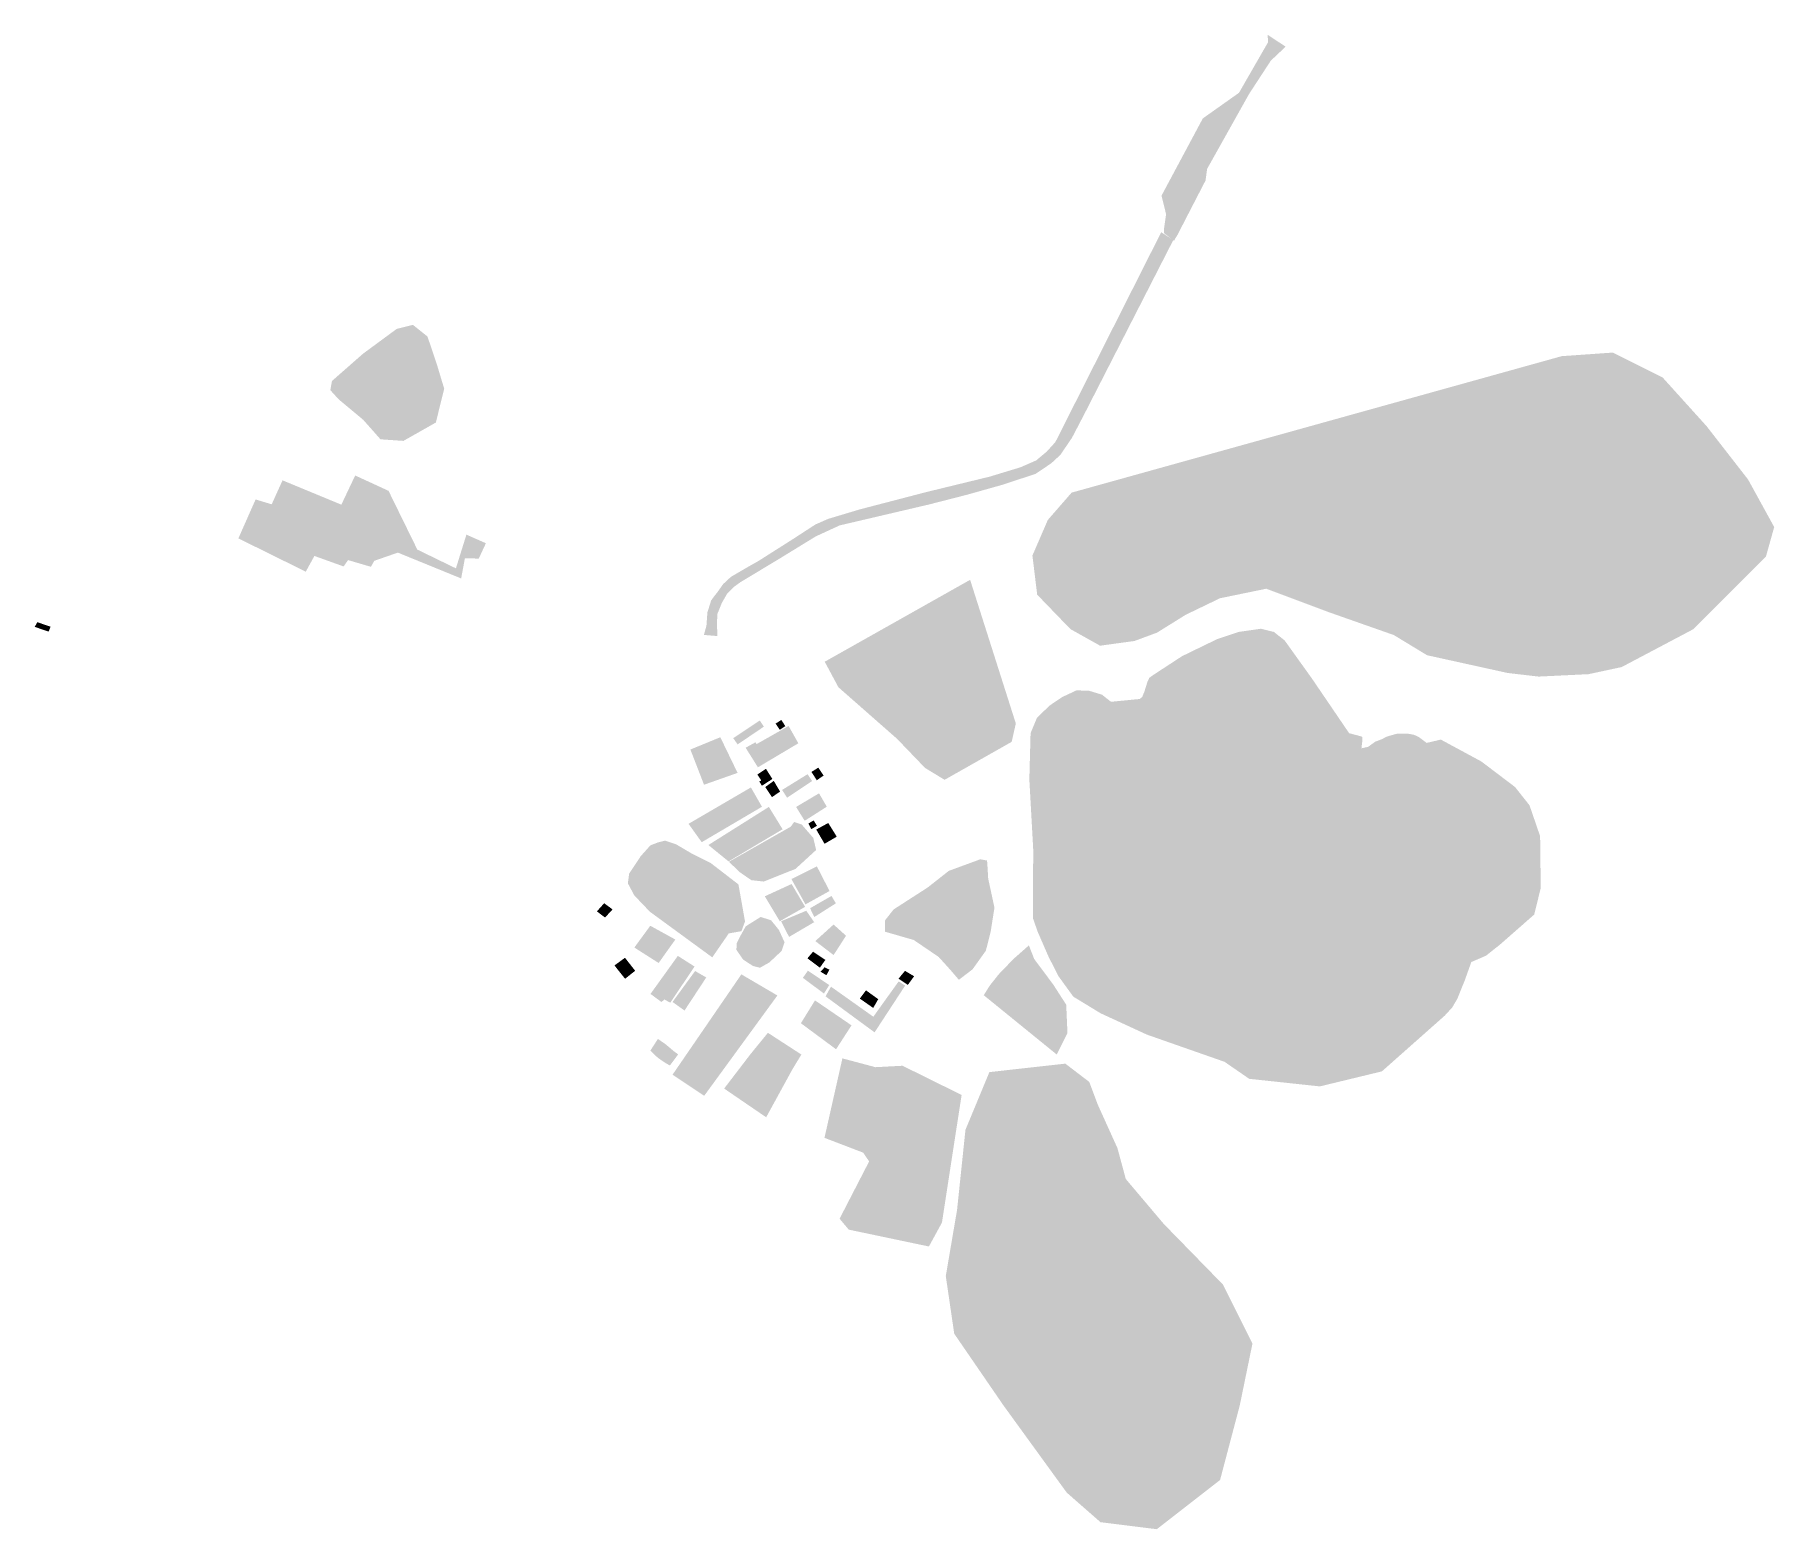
# Model space of a CAD drawing. Header units: feet. Extents: x 746381 to 749776, y 8928982 to 8931900.
import ezdxf

# ---------------------------------------------------------------- set-up
doc = ezdxf.new("R2010")
doc.units = ezdxf.units.FT
doc.header["$MEASUREMENT"] = 0

msp = doc.modelspace()

# ---------------------------------------------------------------- hatches: boundary and pattern name
for points in [[(748585.1, 8931519.8), (748589.3, 8931549.3), (748580.4, 8931585.6), (748661, 8931736.3), (748731.6, 8931786.3), (748788.5, 8931885.3), (748787.4, 8931899.6), (748822.7, 8931876.4), (748793.7, 8931849), (748751.1, 8931783.7), (748669.4, 8931637.8), (748666.3, 8931615.1), (748610.9, 8931507.7), (748606.7, 8931501.3), (748605, 8931497.2), (748585.3, 8931512.4), (748585.1, 8931519.8)], [(748579.8, 8931514.1), (748603.4, 8931498.9), (748430.6, 8931160.8), (748405.6, 8931112.8), (748382.9, 8931079.4), (748365.1, 8931063), (748334.6, 8931042.5), (748270.9, 8931021.4), (748200.1, 8931001.5), (748126.3, 8930982.6), (747952.1, 8930941.8), (747905.4, 8930920.3), (747835.2, 8930877.2), (747758.5, 8930831), (747744.8, 8930821.1), (747732.5, 8930808.5), (747722.2, 8930790.5), (747713.7, 8930769.6), (747712.4, 8930749.2), (747713.2, 8930736.4), (747713.4, 8930725.8), (747687.1, 8930728), (747692.1, 8930745.9), (747694, 8930772), (747701.3, 8930795.3), (747707.2, 8930803.5), (747713.9, 8930811.9), (747724.7, 8930827.2), (747739.8, 8930841.3), (747769.5, 8930858.7), (747794.7, 8930873), (747864.2, 8930917.2), (747904.6, 8930943.5), (747929.8, 8930954.6), (747990.8, 8930972.9), (748121.3, 8931006.9), (748245, 8931037), (748305.2, 8931055.3), (748335.8, 8931068.7), (748356.4, 8931085.9), (748373.2, 8931104.5), (748579.8, 8931514.1)], [(746961.1, 8931223.7), (747021.7, 8931276.9), (747087.5, 8931325.4), (747119.1, 8931333.3), (747147.6, 8931310.6), (747166, 8931255.9), (747180.3, 8931208.5), (747163.9, 8931142.6), (747100.7, 8931106.8), (747055.9, 8931109.9), (747022.2, 8931147.9), (746974.3, 8931187.9), (746958, 8931205.8), (746961.1, 8931223.7)], [(748571.7, 8930732.5), (748527.7, 8930716.2), (748460.5, 8930707), (748402.6, 8930739.4), (748337.7, 8930806.6), (748328.4, 8930883), (748358.5, 8930952.5), (748404.9, 8931005.8), (749361.6, 8931272.2), (749461.3, 8931279.2), (749558.6, 8931230.5), (749644.3, 8931135.6), (749725.4, 8931031.3), (749776.3, 8930938.6), (749760.1, 8930880.7), (749618.8, 8930739.4), (749478.6, 8930665.3), (749413.8, 8930651.4), (749316.5, 8930646.7), (749256.2, 8930653.7), (749098.7, 8930688.4), (749033.8, 8930727.8), (748908.7, 8930771.8), (748784.8, 8930818.2), (748694.5, 8930799.6), (748627.3, 8930767.2), (748571.7, 8930732.5)], [(746926.9, 8930882.2), (746910, 8930851.5), (746778.5, 8930916.5), (746812.1, 8930992.5), (746843.5, 8930983), (746864.7, 8931029.8), (746979.5, 8930982.3), (747006.5, 8931039.3), (747071.6, 8931009.3), (747127.8, 8930894.6), (747203.1, 8930858), (747223.6, 8930923.8), (747261.6, 8930907), (747247.7, 8930877), (747220.7, 8930877.8), (747213.3, 8930838.3), (747089.8, 8930888.7), (747043.8, 8930872.7), (747037.2, 8930861), (746992.6, 8930874.1), (746983.9, 8930861.7), (746926.9, 8930882.2)], [(748157, 8930445.2), (748118.8, 8930468.4), (748064.3, 8930525.1), (747949.7, 8930625.9), (747923, 8930675.7), (748206.8, 8930835.6), (748296, 8930555.2), (748287.9, 8930519.3), (748157, 8930445.2)], [(746385.8, 8930753), (746412, 8930744), (746408, 8930734.5), (746381.1, 8930743.7), (746385.8, 8930753)], [(748751.6, 8929861.5), (748703.4, 8929894.7), (748551.8, 8929947.8), (748461.4, 8929989.5), (748408.2, 8930021.9), (748379.5, 8930061.5), (748360, 8930099.6), (748338.6, 8930148.8), (748329.5, 8930174.8), (748329.5, 8930257.6), (748330.2, 8930304.9), (748322.4, 8930445.9), (748324.8, 8930536.2), (748337.3, 8930566.3), (748362, 8930590.2), (748386.9, 8930606.9), (748414.4, 8930619.8), (748438.8, 8930619.1), (748464.4, 8930611.3), (748481.7, 8930597.5), (748538.1, 8930603), (748542.8, 8930607.1), (748546.9, 8930617.2), (748552.9, 8930636.4), (748556.6, 8930644.4), (748563.6, 8930649.4), (748620.4, 8930686.5), (748689.3, 8930720), (748731.4, 8930733.9), (748774.2, 8930740.1), (748799.7, 8930733.9), (748820.7, 8930717.3), (748874.2, 8930642.6), (748946.6, 8930536.2), (748970.1, 8930530), (748972.2, 8930529), (748972.4, 8930521.8), (748970.7, 8930506.7), (748983.8, 8930509.6), (748997.4, 8930519.5), (749011.7, 8930525), (749019.1, 8930529.2), (749032.3, 8930533.1), (749041.2, 8930535.5), (749060.1, 8930535.5), (749073.1, 8930533.1), (749082.4, 8930528.9), (749097.9, 8930517.2), (749125.6, 8930523.7), (749204.5, 8930481.1), (749270.5, 8930431.1), (749298.7, 8930395.4), (749319.4, 8930335.1), (749320.6, 8930233.9), (749307.9, 8930182.2), (749241.3, 8930123.7), (749213.7, 8930101.8), (749185.1, 8930089.5), (749172.6, 8930054.4), (749157.8, 8930017.8), (749147.7, 8930000.6), (749133.3, 8929984.9), (749010.5, 8929876), (748889.4, 8929846.7), (748751.6, 8929861.5)], [(747744.4, 8930526.5), (747796.3, 8930561), (747804.3, 8930549), (747753, 8930514.3), (747744.4, 8930526.5)], [(747768.6, 8930507.8), (747787.7, 8930518.4), (747790, 8930514.9), (747852.5, 8930550.3), (747871.5, 8930516.5), (747792.6, 8930469.6), (747768.6, 8930507.8)], [(747827.1, 8930554.9), (747838.3, 8930562.1), (747846.1, 8930549.9), (747835.2, 8930542.8), (747827.1, 8930554.9)], [(747660.8, 8930504.3), (747719.2, 8930528.3), (747752.9, 8930458.7), (747687.4, 8930435.6), (747660.8, 8930504.3)], [(747800.4, 8930433.6), (747795.3, 8930441.8), (747799.1, 8930444), (747791.5, 8930455.4), (747808.3, 8930466.6), (747820.8, 8930446.8), (747800.4, 8930433.6)], [(747807, 8930431.1), (747823.5, 8930443.1), (747835.9, 8930422.2), (747820, 8930411.4), (747807, 8930431.1)], [(747807, 8930431.1), (747823.5, 8930443.1), (747835.9, 8930422.2), (747820, 8930411.4), (747807, 8930431.1)], [(747839.8, 8930425.4), (747889.6, 8930456.2), (747898.4, 8930442.9), (747849.5, 8930410.3), (747839.8, 8930425.4)], [(747839.8, 8930425.4), (747889.6, 8930456.2), (747898.4, 8930442.9), (747849.5, 8930410.3), (747839.8, 8930425.4)], [(747897.1, 8930460.6), (747910.5, 8930469), (747920.8, 8930453.4), (747907.5, 8930444.4), (747897.1, 8930460.6)], [(747897.1, 8930460.6), (747910.5, 8930469), (747920.8, 8930453.4), (747907.5, 8930444.4), (747897.1, 8930460.6)], [(747682.9, 8930323.4), (747657.2, 8930359.3), (747778.9, 8930430.3), (747800.5, 8930392.6), (747682.9, 8930323.4)], [(747682.9, 8930323.4), (747657.2, 8930359.3), (747778.9, 8930430.3), (747800.5, 8930392.6), (747682.9, 8930323.4)], [(747867.1, 8930392.2), (747911.9, 8930418.8), (747927, 8930392.7), (747883.9, 8930365.2), (747867.1, 8930392.2)], [(747867.1, 8930392.2), (747911.9, 8930418.8), (747927, 8930392.7), (747883.9, 8930365.2), (747867.1, 8930392.2)], [(747695.9, 8930317.9), (747814, 8930392.3), (747840.8, 8930348.6), (747735.3, 8930285.9), (747695.9, 8930317.9)], [(747695.9, 8930317.9), (747814, 8930392.3), (747840.8, 8930348.6), (747735.3, 8930285.9), (747695.9, 8930317.9)], [(747736, 8930285.2), (747856.7, 8930353.7), (747863.3, 8930362.8), (747878.1, 8930357.9), (747900.7, 8930331.7), (747906.2, 8930308.2), (747866, 8930271.3), (747804.2, 8930246.6), (747779.7, 8930249.3), (747757.4, 8930264.7), (747736, 8930285.2)], [(747891.1, 8930359.9), (747901.4, 8930365.9), (747907.7, 8930355.4), (747896.9, 8930348.8), (747891.1, 8930359.9)], [(747891.1, 8930359.9), (747901.4, 8930365.9), (747907.7, 8930355.4), (747896.9, 8930348.8), (747891.1, 8930359.9)], [(747906.4, 8930348.1), (747929.9, 8930360.9), (747946.5, 8930334.2), (747922.7, 8930320.3), (747906.4, 8930348.1)], [(747581.8, 8930187.6), (747551.4, 8930219.4), (747538.7, 8930243.2), (747541.3, 8930262.1), (747563.8, 8930296.1), (747582.7, 8930317.2), (747597.3, 8930322.9), (747611.4, 8930326.5), (747633.4, 8930319), (747662.5, 8930301.8), (747700.4, 8930282.8), (747754.6, 8930241), (747767.4, 8930168.7), (747760.4, 8930149.7), (747735.7, 8930145.3), (747703.5, 8930098.6), (747581.8, 8930187.6)], [(747858, 8930251.5), (747907.7, 8930276.2), (747932.4, 8930228.1), (747885.4, 8930202), (747858, 8930251.5)], [(748226.5, 8930290), (748239.8, 8930287.7), (748240.4, 8930281.3), (748242.1, 8930252.3), (748254.3, 8930195.6), (748246.8, 8930148.1), (748237.5, 8930111.6), (748211.4, 8930075.1), (748184.8, 8930054.8), (748167.4, 8930075.1), (748145.4, 8930099.4), (748096.8, 8930132.5), (748040.6, 8930148.7), (748040.6, 8930170.7), (748057.4, 8930192.1), (748124, 8930235), (748165.1, 8930267.4), (748226.5, 8930290)], [(747806.1, 8930217.8), (747858.3, 8930241.8), (747884.7, 8930197.2), (747835.3, 8930169.1), (747806.1, 8930217.8)], [(747806.1, 8930217.8), (747858.3, 8930241.8), (747884.7, 8930197.2), (747835.3, 8930169.1), (747806.1, 8930217.8)], [(747478.3, 8930188.4), (747492.5, 8930204.3), (747508.8, 8930192.2), (747494.2, 8930176.3), (747478.3, 8930188.4)], [(747894.4, 8930194.5), (747936.2, 8930218.5), (747944.8, 8930204.1), (747902.6, 8930177.3), (747894.4, 8930194.5)], [(747763.7, 8930094.3), (747750.6, 8930113.3), (747751.3, 8930126.4), (747757.9, 8930139.5), (747768.8, 8930159.2), (747798, 8930177.5), (747818.4, 8930170.9), (747833.7, 8930151.9), (747844.6, 8930127.9), (747838.8, 8930111.1), (747814.7, 8930088.5), (747796.5, 8930078.3), (747782.7, 8930081.9), (747763.7, 8930094.3)], [(747837.8, 8930169.1), (747887, 8930189.6), (747902.4, 8930167.3), (747853.4, 8930138.5), (747837.8, 8930169.1)], [(747551.4, 8930117.8), (747582.5, 8930160.3), (747631.4, 8930133.4), (747598.8, 8930087.6), (747551.4, 8930117.8)], [(747904.6, 8930130.4), (747940.3, 8930162.7), (747964.6, 8930140.8), (747940.3, 8930103.1), (747904.6, 8930130.4)], [(747621.5, 8930010), (747610.3, 8930016.4), (747604.3, 8930011.5), (747582.9, 8930027.2), (747636.3, 8930101.5), (747668.9, 8930080.7), (747621.5, 8930010)], [(747889.2, 8930096.7), (747900.2, 8930109.7), (747924.2, 8930093.6), (747913.6, 8930078.5), (747889.2, 8930096.7)], [(747889.2, 8930096.7), (747900.2, 8930109.7), (747924.2, 8930093.6), (747913.6, 8930078.5), (747889.2, 8930096.7)], [(748375.9, 8929908.9), (748233.4, 8930024.7), (748245, 8930043.3), (748262.4, 8930065.3), (748291.4, 8930095.4), (748321.5, 8930122), (748331.9, 8930095.4), (748369, 8930045.6), (748394.4, 8930006.2), (748396.8, 8929950.6), (748375.9, 8929908.9)], [(747533.1, 8930097.8), (747553, 8930072.4), (747533.3, 8930056.8), (747512.6, 8930082.8), (747533.1, 8930097.8)], [(747649.3, 8929994.8), (747625.9, 8930011.5), (747670, 8930071.9), (747691.8, 8930059.4), (747649.3, 8929994.8)], [(747890.2, 8930072.6), (747931.8, 8930044.5), (747921.5, 8930028), (747880.3, 8930058.6), (747890.2, 8930072.6)], [(747890.2, 8930072.6), (747931.8, 8930044.5), (747921.5, 8930028), (747880.3, 8930058.6), (747890.2, 8930072.6)], [(747914.9, 8930070.6), (747922.8, 8930079.2), (747932.1, 8930074.7), (747926.3, 8930063.7), (747914.9, 8930070.6)], [(748067, 8930056.9), (748079.7, 8930072.3), (748097.5, 8930061.7), (748085.2, 8930044.8), (748067, 8930056.9)], [(747760.3, 8930065.4), (747830.6, 8930024.2), (747687.7, 8929828.3), (747625.9, 8929869.5), (747760.3, 8930065.4)], [(747935.2, 8930041.4), (748017.9, 8929982.7), (748067.3, 8930051.7), (748080, 8930043.5), (748020.3, 8929952.2), (747924.6, 8930022.5), (747935.2, 8930041.4)], [(747991.5, 8930018.1), (748003.5, 8930034.2), (748027.5, 8930017), (748017.6, 8929999.9), (747991.5, 8930018.1)], [(747876.5, 8929970), (747904, 8930014.6), (747975.3, 8929965.9), (747945.1, 8929919.2), (747876.5, 8929970)], [(747610.9, 8929893.1), (747597, 8929902.8), (747582.6, 8929916.5), (747597.4, 8929939.4), (747612.2, 8929929.1), (747628.5, 8929915.4), (747636.9, 8929909.2), (747620.8, 8929887.5), (747610.9, 8929893.1)], [(747726.7, 8929842.5), (747777.8, 8929909.3), (747812.1, 8929951.3), (747877.4, 8929908.9), (747859.4, 8929879.1), (747808.7, 8929786.4), (747726.7, 8929842.5)], [(747957.5, 8929901.4), (748022, 8929884.2), (748074.9, 8929887), (748190.2, 8929830), (748151.8, 8929580.8), (748126.4, 8929534.2), (747969.9, 8929567.1), (747952, 8929588.4), (748009.7, 8929700.3), (747998, 8929717.4), (747922.5, 8929746.3), (747957.5, 8929901.4)], [(748392.7, 8929891.1), (748439.4, 8929855.4), (748455.8, 8929811.5), (748494.3, 8929726.4), (748510.7, 8929665.9), (748584.9, 8929578.1), (748700.2, 8929460), (748757.9, 8929344.7), (748733.1, 8929223.9), (748694.7, 8929078.4), (748571.2, 8928982.3), (748461.3, 8928996), (748395.4, 8929053.7), (748271.9, 8929223.9), (748175.8, 8929363.9), (748159.3, 8929476.5), (748181.3, 8929605.5), (748197.7, 8929762), (748244.4, 8929874.6), (748392.7, 8929891.1)]]:
    msp.add_hatch(color=256).paths.add_polyline_path(points, flags=0)

doc.saveas('drawing.dxf')
